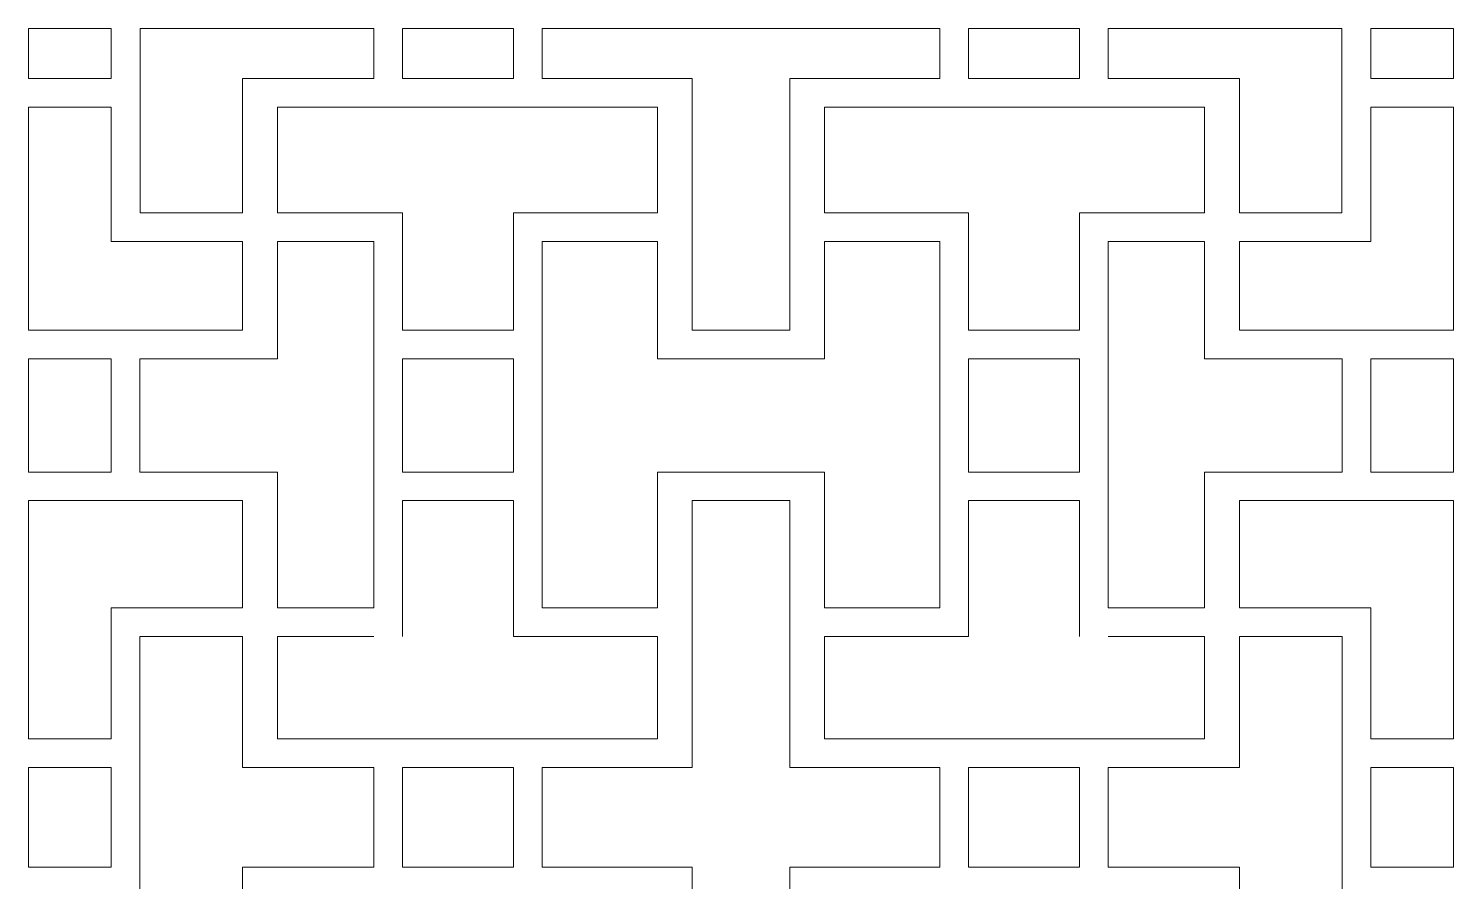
# Model space of a CAD drawing. Header units: centimetres. Extents: x -99 to 99, y -93 to 93.
# Drawn here: x 9.7 to 99, y 40 to 93.5 of the extents above; entities that cross this region are included whole.
import ezdxf

# ---------------------------------------------------------------- set-up
doc = ezdxf.new("R2010")
doc.units = ezdxf.units.CM
doc.header["$MEASUREMENT"] = 0
doc.layers.add('layer 1', color=7, linetype='Continuous')

msp = doc.modelspace()

# ---------------------------------------------------------------- linework, layer by layer
at = {"layer": 'layer 1', "color": 242, "lineweight": 9}
for points in [[(9.67673, 90.36195), (14.86549, 90.36195), (14.86549, 93.49735), (9.67673, 93.49735), (9.67673, 90.36195)], [(33.12116, 90.36141), (40.089, 90.36141), (40.089, 93.49759), (33.12116, 93.49759), (33.12116, 90.36141)], [(68.62324, 90.36141), (75.59108, 90.36141), (75.59108, 93.49759), (68.62324, 93.49759), (68.62324, 90.36141)], [(93.84675, 90.36195), (99.03551, 90.36195), (99.03551, 93.49735), (93.84675, 93.49735), (93.84675, 90.36195)], [(9.67699, 65.68884), (14.86493, 65.68884), (14.86493, 72.79458), (9.67699, 72.79458), (9.67699, 65.68884)], [(33.12172, 65.68814), (40.089, 65.68814), (40.089, 72.79518), (33.12172, 72.79518), (33.12172, 65.68814)], [(68.62324, 65.68814), (75.59052, 65.68814), (75.59052, 72.79518), (68.62324, 72.79518), (68.62324, 65.68814)], [(93.84731, 65.68884), (99.03525, 65.68884), (99.03525, 72.79458), (93.84731, 72.79458), (93.84731, 65.68884)], [(9.67699, 40.92946), (14.86441, 40.92946), (14.86441, 47.17662), (9.67699, 47.17662), (9.67699, 40.92946)], [(33.12148, 40.92731), (40.08472, 40.92731), (40.08472, 47.17767), (33.12148, 47.17767), (33.12148, 40.92731)], [(68.62752, 40.92731), (75.59076, 40.92731), (75.59076, 47.17767), (68.62752, 47.17767), (68.62752, 40.92731)], [(93.84783, 40.92946), (99.03525, 40.92946), (99.03525, 47.17662), (93.84783, 47.17662), (93.84783, 40.92946)]]:
    msp.add_lwpolyline(points, close=True, dxfattribs=at)
for points, knots in [([(31.32249, 93.49842), (31.32249, 93.49842), (31.32249, 90.36086), (31.32249, 90.36086), (31.32249, 90.36086), (31.32249, 90.36086), (23.10024, 90.36086), (23.10024, 90.36086), (23.10024, 90.36086), (23.10024, 90.36086), (23.10024, 81.94379), (23.10024, 81.94379), (23.10024, 81.94379), (23.10024, 81.94379), (16.66884, 81.94379), (16.66884, 81.94379), (16.66884, 81.94379), (16.66884, 81.94379), (16.66884, 93.49842), (16.66884, 93.49842), (16.66884, 93.49842), (16.66884, 93.49842), (31.32249, 93.49842), (31.32249, 93.49842)], [0, 0, 0, 0, 0.14285714, 0.14285714, 0.14285714, 0.14285714, 0.28571429, 0.28571429, 0.28571429, 0.28571429, 0.42857143, 0.42857143, 0.42857143, 0.42857143, 0.57142857, 0.57142857, 0.57142857, 0.57142857, 0.71428571, 0.71428571, 0.71428571, 0.71428571, 1, 1, 1, 1]), ([(51.29876, 90.36073), (51.29876, 90.36073), (41.88893, 90.36073), (41.88893, 90.36073), (41.88893, 90.36073), (41.88893, 90.36073), (41.88893, 93.49759), (41.88893, 93.49759), (41.88893, 93.49759), (41.88893, 93.49759), (55.49911, 93.49759), (55.49911, 93.49759)], [0, 0, 0, 0, 0.25, 0.25, 0.25, 0.25, 0.5, 0.5, 0.5, 0.5, 1, 1, 1, 1]), ([(57.41348, 90.36073), (57.41348, 90.36073), (66.82331, 90.36073), (66.82331, 90.36073), (66.82331, 90.36073), (66.82331, 90.36073), (66.82331, 93.49759), (66.82331, 93.49759), (66.82331, 93.49759), (66.82331, 93.49759), (53.21313, 93.49759), (53.21313, 93.49759)], [0, 0, 0, 0, 0.25, 0.25, 0.25, 0.25, 0.5, 0.5, 0.5, 0.5, 1, 1, 1, 1]), ([(77.38975, 93.49842), (77.38975, 93.49842), (77.38975, 90.36086), (77.38975, 90.36086), (77.38975, 90.36086), (77.38975, 90.36086), (85.612, 90.36086), (85.612, 90.36086), (85.612, 90.36086), (85.612, 90.36086), (85.612, 81.94379), (85.612, 81.94379), (85.612, 81.94379), (85.612, 81.94379), (92.0434, 81.94379), (92.0434, 81.94379), (92.0434, 81.94379), (92.0434, 81.94379), (92.0434, 93.49842), (92.0434, 93.49842), (92.0434, 93.49842), (92.0434, 93.49842), (77.38975, 93.49842), (77.38975, 93.49842)], [0, 0, 0, 0, 0.14285714, 0.14285714, 0.14285714, 0.14285714, 0.28571429, 0.28571429, 0.28571429, 0.28571429, 0.42857143, 0.42857143, 0.42857143, 0.42857143, 0.57142857, 0.57142857, 0.57142857, 0.57142857, 0.71428571, 0.71428571, 0.71428571, 0.71428571, 1, 1, 1, 1]), ([(55.49911, 74.5943), (55.49911, 74.5943), (51.29876, 74.5943), (51.29876, 74.5943), (51.29876, 74.5943), (51.29876, 74.5943), (51.29876, 90.36078), (51.29876, 90.36078)], [0, 0, 0, 0, 0.33333333, 0.33333333, 0.33333333, 0.33333333, 1, 1, 1, 1]), ([(53.21313, 74.5943), (53.21313, 74.5943), (57.41348, 74.5943), (57.41348, 74.5943), (57.41348, 74.5943), (57.41348, 74.5943), (57.41348, 90.36078), (57.41348, 90.36078)], [0, 0, 0, 0, 0.33333333, 0.33333333, 0.33333333, 0.33333333, 1, 1, 1, 1]), ([(14.86532, 74.59384), (14.86532, 74.59384), (9.67655, 74.59384), (9.67655, 74.59384), (9.67655, 74.59384), (9.67655, 74.59384), (9.67655, 88.561), (9.67655, 88.561), (9.67655, 88.561), (9.67655, 88.561), (14.86549, 88.561), (14.86549, 88.561), (14.86549, 88.561), (14.86549, 88.561), (14.86549, 80.13642), (14.86549, 80.13642)], [0, 0, 0, 0, 0.2, 0.2, 0.2, 0.2, 0.4, 0.4, 0.4, 0.4, 0.6, 0.6, 0.6, 0.6, 1, 1, 1, 1]), ([(40.08886, 81.94325), (40.08886, 81.94325), (49.12836, 81.94326), (49.12836, 81.94326), (49.12836, 81.94326), (49.12836, 81.94326), (49.12836, 88.56261), (49.12836, 88.56261), (49.12836, 88.56261), (49.12836, 88.56261), (25.29732, 88.56261), (25.29732, 88.56261), (25.29732, 88.56261), (25.29732, 88.56261), (25.29732, 81.94326), (25.29732, 81.94326), (25.29732, 81.94326), (25.29732, 81.94326), (33.1215, 81.94326), (33.1215, 81.94326), (33.1215, 81.94326), (33.1215, 81.94326), (33.1215, 74.59343), (33.1215, 74.59343), (33.1215, 74.59343), (33.1215, 74.59343), (40.08886, 74.59343), (40.08886, 74.59343), (40.08886, 74.59343), (40.08886, 74.59343), (40.08886, 81.94325), (40.08886, 81.94325)], [0, 0, 0, 0, 0.11111111, 0.11111111, 0.11111111, 0.11111111, 0.22222222, 0.22222222, 0.22222222, 0.22222222, 0.33333333, 0.33333333, 0.33333333, 0.33333333, 0.44444444, 0.44444444, 0.44444444, 0.44444444, 0.55555556, 0.55555556, 0.55555556, 0.55555556, 0.66666667, 0.66666667, 0.66666667, 0.66666667, 0.77777778, 0.77777778, 0.77777778, 0.77777778, 1, 1, 1, 1]), ([(68.62338, 81.94325), (68.62338, 81.94325), (59.58388, 81.94326), (59.58388, 81.94326), (59.58388, 81.94326), (59.58388, 81.94326), (59.58388, 88.56261), (59.58388, 88.56261), (59.58388, 88.56261), (59.58388, 88.56261), (83.41492, 88.56261), (83.41492, 88.56261), (83.41492, 88.56261), (83.41492, 88.56261), (83.41492, 81.94326), (83.41492, 81.94326), (83.41492, 81.94326), (83.41492, 81.94326), (75.59074, 81.94326), (75.59074, 81.94326), (75.59074, 81.94326), (75.59074, 81.94326), (75.59074, 74.59343), (75.59074, 74.59343), (75.59074, 74.59343), (75.59074, 74.59343), (68.62338, 74.59343), (68.62338, 74.59343), (68.62338, 74.59343), (68.62338, 74.59343), (68.62338, 81.94325), (68.62338, 81.94325)], [0, 0, 0, 0, 0.11111111, 0.11111111, 0.11111111, 0.11111111, 0.22222222, 0.22222222, 0.22222222, 0.22222222, 0.33333333, 0.33333333, 0.33333333, 0.33333333, 0.44444444, 0.44444444, 0.44444444, 0.44444444, 0.55555556, 0.55555556, 0.55555556, 0.55555556, 0.66666667, 0.66666667, 0.66666667, 0.66666667, 0.77777778, 0.77777778, 0.77777778, 0.77777778, 1, 1, 1, 1]), ([(93.84692, 74.59384), (93.84692, 74.59384), (99.03569, 74.59384), (99.03569, 74.59384), (99.03569, 74.59384), (99.03569, 74.59384), (99.03569, 88.561), (99.03569, 88.561), (99.03569, 88.561), (99.03569, 88.561), (93.84675, 88.561), (93.84675, 88.561), (93.84675, 88.561), (93.84675, 88.561), (93.84675, 80.13642), (93.84675, 80.13642)], [0, 0, 0, 0, 0.2, 0.2, 0.2, 0.2, 0.4, 0.4, 0.4, 0.4, 0.6, 0.6, 0.6, 0.6, 1, 1, 1, 1]), ([(14.86533, 80.13642), (14.86533, 80.13642), (23.10596, 80.13642), (23.10596, 80.13642), (23.10596, 80.13642), (23.10596, 80.13642), (23.10596, 74.59276), (23.10596, 74.59276), (23.10596, 74.59276), (23.10596, 74.59276), (13.75844, 74.59276), (13.75844, 74.59276), (13.75844, 74.59276), (13.75844, 74.59276), (13.75844, 74.59384), (13.75844, 74.59384)], [0, 0, 0, 0, 0.2, 0.2, 0.2, 0.2, 0.4, 0.4, 0.4, 0.4, 0.6, 0.6, 0.6, 0.6, 1, 1, 1, 1]), ([(25.29387, 65.68814), (25.29387, 65.68814), (16.66752, 65.69028), (16.66752, 65.69028), (16.66752, 65.69028), (16.66752, 65.69028), (16.66484, 72.79573), (16.66484, 72.79573), (16.66484, 72.79573), (16.66484, 72.79573), (25.29502, 72.79448), (25.29502, 72.79448), (25.29502, 72.79448), (25.29502, 72.79448), (25.29502, 80.13856), (25.29502, 80.13856), (25.29502, 80.13856), (25.29502, 80.13856), (31.32214, 80.13856), (31.32214, 80.13856), (31.32214, 80.13856), (31.32214, 80.13856), (31.32214, 57.17599), (31.32214, 57.17599), (31.32214, 57.17599), (31.32214, 57.17599), (25.29502, 57.17599), (25.29502, 57.17599), (25.29502, 57.17599), (25.29502, 57.17599), (25.29387, 65.68814), (25.29387, 65.68814)], [0, 0, 0, 0, 0.11111111, 0.11111111, 0.11111111, 0.11111111, 0.22222222, 0.22222222, 0.22222222, 0.22222222, 0.33333333, 0.33333333, 0.33333333, 0.33333333, 0.44444444, 0.44444444, 0.44444444, 0.44444444, 0.55555556, 0.55555556, 0.55555556, 0.55555556, 0.66666667, 0.66666667, 0.66666667, 0.66666667, 0.77777778, 0.77777778, 0.77777778, 0.77777778, 1, 1, 1, 1]), ([(55.4991, 72.7967), (55.4991, 72.7967), (49.12954, 72.7967), (49.12954, 72.7967), (49.12954, 72.7967), (49.12954, 72.7967), (49.12954, 80.14118), (49.12954, 80.14118), (49.12954, 80.14118), (49.12954, 80.14118), (41.88944, 80.14118), (41.88944, 80.14118), (41.88944, 80.14118), (41.88944, 80.14118), (41.88944, 57.17898), (41.88944, 57.17898), (41.88944, 57.17898), (41.88944, 57.17898), (49.12954, 57.17898), (49.12954, 57.17898), (49.12954, 57.17898), (49.12954, 57.17898), (49.12954, 65.68885), (49.12954, 65.68885), (49.12954, 65.68885), (49.12954, 65.68885), (55.4991, 65.68884), (55.4991, 65.68884)], [0, 0, 0, 0, 0.125, 0.125, 0.125, 0.125, 0.25, 0.25, 0.25, 0.25, 0.375, 0.375, 0.375, 0.375, 0.5, 0.5, 0.5, 0.5, 0.625, 0.625, 0.625, 0.625, 0.75, 0.75, 0.75, 0.75, 1, 1, 1, 1]), ([(53.21314, 72.7967), (53.21314, 72.7967), (59.5827, 72.7967), (59.5827, 72.7967), (59.5827, 72.7967), (59.5827, 72.7967), (59.5827, 80.14118), (59.5827, 80.14118), (59.5827, 80.14118), (59.5827, 80.14118), (66.8228, 80.14118), (66.8228, 80.14118), (66.8228, 80.14118), (66.8228, 80.14118), (66.8228, 57.17898), (66.8228, 57.17898), (66.8228, 57.17898), (66.8228, 57.17898), (59.5827, 57.17898), (59.5827, 57.17898), (59.5827, 57.17898), (59.5827, 57.17898), (59.5827, 65.68885), (59.5827, 65.68885), (59.5827, 65.68885), (59.5827, 65.68885), (53.21314, 65.68884), (53.21314, 65.68884)], [0, 0, 0, 0, 0.125, 0.125, 0.125, 0.125, 0.25, 0.25, 0.25, 0.25, 0.375, 0.375, 0.375, 0.375, 0.5, 0.5, 0.5, 0.5, 0.625, 0.625, 0.625, 0.625, 0.75, 0.75, 0.75, 0.75, 1, 1, 1, 1]), ([(83.41837, 65.68814), (83.41837, 65.68814), (92.04472, 65.69028), (92.04472, 65.69028), (92.04472, 65.69028), (92.04472, 65.69028), (92.0474, 72.79573), (92.0474, 72.79573), (92.0474, 72.79573), (92.0474, 72.79573), (83.41722, 72.79448), (83.41722, 72.79448), (83.41722, 72.79448), (83.41722, 72.79448), (83.41722, 80.13856), (83.41722, 80.13856), (83.41722, 80.13856), (83.41722, 80.13856), (77.3901, 80.13856), (77.3901, 80.13856), (77.3901, 80.13856), (77.3901, 80.13856), (77.3901, 57.17599), (77.3901, 57.17599), (77.3901, 57.17599), (77.3901, 57.17599), (83.41722, 57.17599), (83.41722, 57.17599), (83.41722, 57.17599), (83.41722, 57.17599), (83.41837, 65.68814), (83.41837, 65.68814)], [0, 0, 0, 0, 0.11111111, 0.11111111, 0.11111111, 0.11111111, 0.22222222, 0.22222222, 0.22222222, 0.22222222, 0.33333333, 0.33333333, 0.33333333, 0.33333333, 0.44444444, 0.44444444, 0.44444444, 0.44444444, 0.55555556, 0.55555556, 0.55555556, 0.55555556, 0.66666667, 0.66666667, 0.66666667, 0.66666667, 0.77777778, 0.77777778, 0.77777778, 0.77777778, 1, 1, 1, 1]), ([(93.84691, 80.13642), (93.84691, 80.13642), (85.60628, 80.13642), (85.60628, 80.13642), (85.60628, 80.13642), (85.60628, 80.13642), (85.60628, 74.59276), (85.60628, 74.59276), (85.60628, 74.59276), (85.60628, 74.59276), (94.9538, 74.59276), (94.9538, 74.59276), (94.9538, 74.59276), (94.9538, 74.59276), (94.9538, 74.59384), (94.9538, 74.59384)], [0, 0, 0, 0, 0.2, 0.2, 0.2, 0.2, 0.4, 0.4, 0.4, 0.4, 0.6, 0.6, 0.6, 0.6, 1, 1, 1, 1]), ([(9.67702, 57.17599), (9.67702, 57.17599), (9.67699, 57.17599), (9.67699, 57.17599), (9.67699, 57.17599), (9.67699, 57.17599), (9.67699, 63.90921), (9.67699, 63.90921), (9.67699, 63.90921), (9.67699, 63.90921), (23.10334, 63.90921), (23.10334, 63.90921), (23.10334, 63.90921), (23.10334, 63.90921), (23.10334, 57.17599), (23.10334, 57.17599), (23.10334, 57.17599), (23.10334, 57.17599), (14.86519, 57.17599), (14.86519, 57.17599)], [0, 0, 0, 0, 0.16666667, 0.16666667, 0.16666667, 0.16666667, 0.33333333, 0.33333333, 0.33333333, 0.33333333, 0.5, 0.5, 0.5, 0.5, 0.66666667, 0.66666667, 0.66666667, 0.66666667, 1, 1, 1, 1]), ([(33.12142, 55.37559), (33.12142, 55.37559), (33.12118, 63.90438), (33.12118, 63.90438), (33.12118, 63.90438), (33.12118, 63.90438), (40.08886, 63.90438), (40.08886, 63.90438), (40.08886, 63.90438), (40.08886, 63.90438), (40.08879, 55.37559), (40.08879, 55.37559), (40.08879, 55.37559), (40.08879, 55.37559), (49.13022, 55.37559), (49.13022, 55.37559), (49.13022, 55.37559), (49.13022, 55.37559), (49.13022, 48.97356), (49.13022, 48.97356), (49.13022, 48.97356), (49.13022, 48.97356), (25.29502, 48.97356), (25.29502, 48.97356), (25.29502, 48.97356), (25.29502, 48.97356), (25.29502, 55.37559), (25.29502, 55.37559), (25.29502, 55.37559), (25.29502, 55.37559), (31.32143, 55.37559), (31.32143, 55.37559)], [0, 0, 0, 0, 0.11111111, 0.11111111, 0.11111111, 0.11111111, 0.22222222, 0.22222222, 0.22222222, 0.22222222, 0.33333333, 0.33333333, 0.33333333, 0.33333333, 0.44444444, 0.44444444, 0.44444444, 0.44444444, 0.55555556, 0.55555556, 0.55555556, 0.55555556, 0.66666667, 0.66666667, 0.66666667, 0.66666667, 0.77777778, 0.77777778, 0.77777778, 0.77777778, 1, 1, 1, 1]), ([(55.49912, 63.90728), (55.49912, 63.90728), (51.29832, 63.90728), (51.29832, 63.90728), (51.29832, 63.90728), (51.29832, 63.90728), (51.29867, 47.1809), (51.29867, 47.1809), (51.29867, 47.1809), (51.29867, 47.1809), (41.88893, 47.1809), (41.88893, 47.1809), (41.88893, 47.1809), (41.88893, 47.1809), (41.88893, 40.92945), (41.88893, 40.92945), (41.88893, 40.92945), (41.88893, 40.92945), (51.29866, 40.92757), (51.29866, 40.92757), (51.29866, 40.92757), (51.29523, 35.92272), (51.29522, 35.9246), (51.29522, 35.9246), (51.29522, 35.9246), (52.69381, 36.0243), (54.09835, 36.04309), (55.49911, 35.98146)], [0, 0, 0, 0, 0.125, 0.125, 0.125, 0.125, 0.25, 0.25, 0.25, 0.25, 0.375, 0.375, 0.375, 0.375, 0.5, 0.5, 0.5, 0.5, 0.625, 0.625, 0.625, 0.625, 0.75, 0.75, 0.75, 0.75, 1, 1, 1, 1]), ([(53.21312, 63.90728), (53.21312, 63.90728), (57.41392, 63.90728), (57.41392, 63.90728), (57.41392, 63.90728), (57.41392, 63.90728), (57.41357, 47.1809), (57.41357, 47.1809), (57.41357, 47.1809), (57.41357, 47.1809), (66.82331, 47.1809), (66.82331, 47.1809), (66.82331, 47.1809), (66.82331, 47.1809), (66.82331, 40.92945), (66.82331, 40.92945), (66.82331, 40.92945), (66.82331, 40.92945), (57.41358, 40.92757), (57.41358, 40.92757), (57.41358, 40.92757), (57.41701, 35.92272), (57.41702, 35.9246), (57.41702, 35.9246), (57.41702, 35.9246), (56.01843, 36.0243), (54.61389, 36.04309), (53.21313, 35.98146)], [0, 0, 0, 0, 0.125, 0.125, 0.125, 0.125, 0.25, 0.25, 0.25, 0.25, 0.375, 0.375, 0.375, 0.375, 0.5, 0.5, 0.5, 0.5, 0.625, 0.625, 0.625, 0.625, 0.75, 0.75, 0.75, 0.75, 1, 1, 1, 1]), ([(75.59082, 55.37559), (75.59082, 55.37559), (75.59106, 63.90438), (75.59106, 63.90438), (75.59106, 63.90438), (75.59106, 63.90438), (68.62338, 63.90438), (68.62338, 63.90438), (68.62338, 63.90438), (68.62338, 63.90438), (68.62345, 55.37559), (68.62345, 55.37559), (68.62345, 55.37559), (68.62345, 55.37559), (59.58202, 55.37559), (59.58202, 55.37559), (59.58202, 55.37559), (59.58202, 55.37559), (59.58202, 48.97356), (59.58202, 48.97356), (59.58202, 48.97356), (59.58202, 48.97356), (83.41722, 48.97356), (83.41722, 48.97356), (83.41722, 48.97356), (83.41722, 48.97356), (83.41722, 55.37559), (83.41722, 55.37559), (83.41722, 55.37559), (83.41722, 55.37559), (77.39081, 55.37559), (77.39081, 55.37559)], [0, 0, 0, 0, 0.11111111, 0.11111111, 0.11111111, 0.11111111, 0.22222222, 0.22222222, 0.22222222, 0.22222222, 0.33333333, 0.33333333, 0.33333333, 0.33333333, 0.44444444, 0.44444444, 0.44444444, 0.44444444, 0.55555556, 0.55555556, 0.55555556, 0.55555556, 0.66666667, 0.66666667, 0.66666667, 0.66666667, 0.77777778, 0.77777778, 0.77777778, 0.77777778, 1, 1, 1, 1]), ([(99.03522, 57.17599), (99.03522, 57.17599), (99.03525, 57.17599), (99.03525, 57.17599), (99.03525, 57.17599), (99.03525, 57.17599), (99.03525, 63.90921), (99.03525, 63.90921), (99.03525, 63.90921), (99.03525, 63.90921), (85.6089, 63.90921), (85.6089, 63.90921), (85.6089, 63.90921), (85.6089, 63.90921), (85.6089, 57.17599), (85.6089, 57.17599), (85.6089, 57.17599), (85.6089, 57.17599), (93.84705, 57.17599), (93.84705, 57.17599)], [0, 0, 0, 0, 0.16666667, 0.16666667, 0.16666667, 0.16666667, 0.33333333, 0.33333333, 0.33333333, 0.33333333, 0.5, 0.5, 0.5, 0.5, 0.66666667, 0.66666667, 0.66666667, 0.66666667, 1, 1, 1, 1]), ([(14.86519, 57.17599), (14.86519, 57.17599), (14.86519, 48.97667), (14.86519, 48.97667), (14.86519, 48.97667), (14.86519, 48.97667), (9.67699, 48.97667), (9.67699, 48.97667), (9.67699, 48.97667), (9.67699, 48.97667), (9.67699, 58.0093), (9.67699, 58.0093), (9.67699, 58.0093), (9.67699, 58.0093), (9.67702, 58.0093), (9.67702, 58.0093)], [0, 0, 0, 0, 0.2, 0.2, 0.2, 0.2, 0.4, 0.4, 0.4, 0.4, 0.6, 0.6, 0.6, 0.6, 1, 1, 1, 1]), ([(93.84705, 57.17599), (93.84705, 57.17599), (93.84705, 48.97667), (93.84705, 48.97667), (93.84705, 48.97667), (93.84705, 48.97667), (99.03525, 48.97667), (99.03525, 48.97667), (99.03525, 48.97667), (99.03525, 48.97667), (99.03525, 58.0093), (99.03525, 58.0093), (99.03525, 58.0093), (99.03525, 58.0093), (99.03522, 58.0093), (99.03522, 58.0093)], [0, 0, 0, 0, 0.2, 0.2, 0.2, 0.2, 0.4, 0.4, 0.4, 0.4, 0.6, 0.6, 0.6, 0.6, 1, 1, 1, 1]), ([(23.10208, 40.92744), (23.10208, 40.92744), (31.32214, 40.9316), (31.32214, 40.9316), (31.32214, 40.9316), (31.32214, 40.9316), (31.32214, 47.17928), (31.32214, 47.17928), (31.32214, 47.17928), (31.32214, 47.17928), (23.10168, 47.17783), (23.10168, 47.17783), (23.10168, 47.17783), (23.10168, 47.17783), (23.10168, 55.37774), (23.10168, 55.37774), (23.10168, 55.37774), (23.10168, 55.37774), (16.66528, 55.37774), (16.66528, 55.37774), (16.66528, 55.37774), (16.66528, 55.37774), (16.66528, 32.41893), (16.66528, 32.41893), (16.66528, 32.41893), (16.66528, 32.41893), (23.10168, 32.41893), (23.10168, 32.41893), (23.10168, 32.41893), (23.10168, 32.41893), (23.10208, 40.92744), (23.10208, 40.92744)], [0, 0, 0, 0, 0.11111111, 0.11111111, 0.11111111, 0.11111111, 0.22222222, 0.22222222, 0.22222222, 0.22222222, 0.33333333, 0.33333333, 0.33333333, 0.33333333, 0.44444444, 0.44444444, 0.44444444, 0.44444444, 0.55555556, 0.55555556, 0.55555556, 0.55555556, 0.66666667, 0.66666667, 0.66666667, 0.66666667, 0.77777778, 0.77777778, 0.77777778, 0.77777778, 1, 1, 1, 1]), ([(85.61016, 40.92744), (85.61016, 40.92744), (77.3901, 40.9316), (77.3901, 40.9316), (77.3901, 40.9316), (77.3901, 40.9316), (77.3901, 47.17928), (77.3901, 47.17928), (77.3901, 47.17928), (77.3901, 47.17928), (85.61056, 47.17783), (85.61056, 47.17783), (85.61056, 47.17783), (85.61056, 47.17783), (85.61056, 55.37774), (85.61056, 55.37774), (85.61056, 55.37774), (85.61056, 55.37774), (92.04696, 55.37774), (92.04696, 55.37774), (92.04696, 55.37774), (92.04696, 55.37774), (92.04696, 32.41893), (92.04696, 32.41893), (92.04696, 32.41893), (92.04696, 32.41893), (85.61056, 32.41893), (85.61056, 32.41893), (85.61056, 32.41893), (85.61056, 32.41893), (85.61016, 40.92744), (85.61016, 40.92744)], [0, 0, 0, 0, 0.11111111, 0.11111111, 0.11111111, 0.11111111, 0.22222222, 0.22222222, 0.22222222, 0.22222222, 0.33333333, 0.33333333, 0.33333333, 0.33333333, 0.44444444, 0.44444444, 0.44444444, 0.44444444, 0.55555556, 0.55555556, 0.55555556, 0.55555556, 0.66666667, 0.66666667, 0.66666667, 0.66666667, 0.77777778, 0.77777778, 0.77777778, 0.77777778, 1, 1, 1, 1])]:
    msp.add_open_spline(points, degree=3, knots=knots, dxfattribs=at)

doc.saveas('drawing.dxf')
